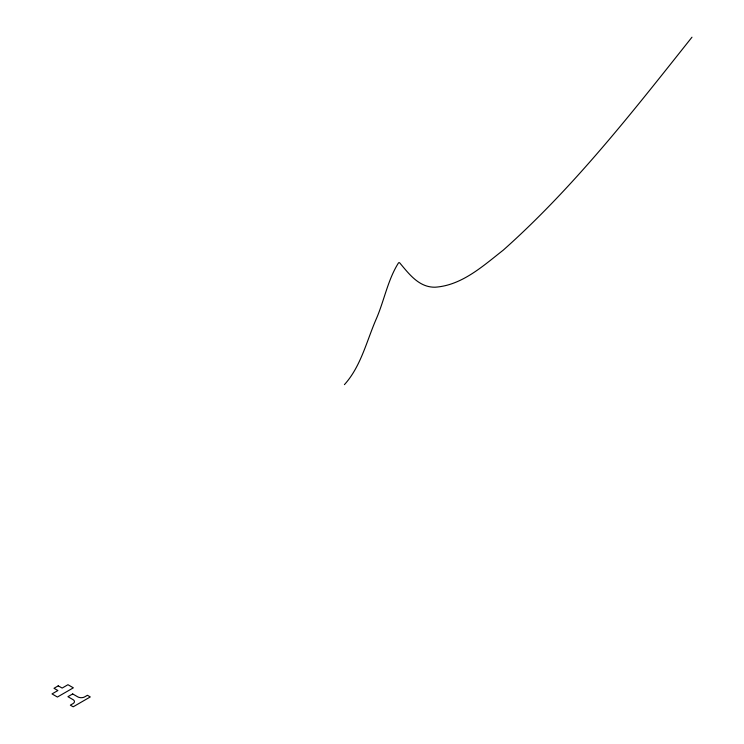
<?xml version="1.0" encoding="UTF-8"?>
<svg xmlns="http://www.w3.org/2000/svg" width="744" height="744" viewBox="0 0 744 744"><rect width="100%" height="100%" fill="white"/><g stroke="black" fill="none" stroke-linecap="round" stroke-linejoin="round"><path stroke-width="1.12" d="M691.976 37.2C632.967 111.395 574.275 186.921 503.223 250.17C483.079 265.924 461.847 285.464 435.045 287.212C418.788 287.444 408.8 273.625 399.537 262.669L398.598 262.753C387.717 279.781 384.183 301.013 376.008 319.529C366.522 341.477 360.793 366.615 344.416 384.639M58.218 685.856L54.005 688.293L57.893 690.534L52.024 693.919L57.409 697.035L73.349 687.828L67.964 684.713L62.161 688.061L58.218 685.856M72.698 693.938L67.927 696.691L73.052 699.648A4.836 2.79 0 0 1 73.052 703.591L70.345 705.154L73.191 706.8L90.275 696.942L87.429 695.296L84.658 696.896A4.836 2.79 0 0 1 77.822 696.896L72.698 693.938"/></g></svg>
